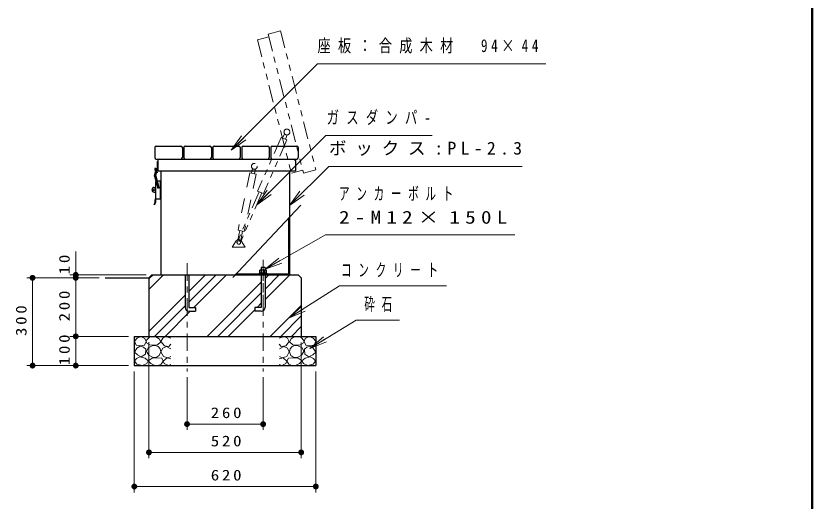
# Model space of a CAD drawing. Units: millimetres on the paper, scale 1:20. Extents: x -365 to 0, y 0 to 257.
# Drawn here: x -135.9 to 0, y 66.1 to 149 of the extents above; entities that cross this region are included whole.
import ezdxf

# ---------------------------------------------------------------- set-up
doc = ezdxf.new("R2010")
doc.units = ezdxf.units.MM
for name, pattern in [('USER1', [4.5, 2.5, -2]), ('USER2', [6, 3, -1, 1, -1]), ('USER3', [8, 3, -1, 1, -1, 1, -1])]:
    doc.linetypes.add(name, pattern=pattern)
doc.layers.add('LY_1', color=7, linetype='Continuous', lineweight=25)
doc.layers.add('LY_3', color=7, linetype='Continuous', lineweight=13)
doc.styles.add('ＭＳ ゴシック', font='')
doc.styles.get('ＭＳ ゴシック').set_extended_font_data('MS Gothic')

# ---------------------------------------------------------------- blocks, each defined once
blk = doc.blocks.new('filled_dot')
at = {"color": 0, "linetype": 'Continuous', "lineweight": -2, "const_width": 1.25}
blk.add_lwpolyline([(-0.625, 0, 1), (0.625, 0, 1)], format="xyb", close=True, dxfattribs=at)

msp = doc.modelspace()

# ---------------------------------------------------------------- linework, layer by layer
at = {"layer": 'LY_1', "linetype": 'USER3', "lineweight": 13}
for p, q in [((-90.756, 146.468), (-92.888, 145.926)), ((-92.888, 145.926), (-86.847, 122.182)), ((-90.756, 146.468), (-84.715, 122.725)), ((-92.765, 145.441), (-94.703, 144.948)), ((-94.703, 144.948), (-88.908, 122.174)), ((-90.669, 128.278), (-94.662, 119.11)), ((-89.66, 127.839), (-93.653, 118.671)), ((-89.66, 127.839), (-90.669, 128.278)), ((-90.067, 128.907), (-90.394, 128.158)), ((-89.609, 128.708), (-89.935, 127.958)), ((-86.97, 122.667), (-88.908, 122.174)), ((-84.715, 122.725), (-86.847, 122.182)), ((-94.387, 118.99), (-97.948, 110.815)), ((-93.928, 118.79), (-97.489, 110.615)), ((-93.653, 118.671), (-94.662, 119.11))]:
    msp.add_line(p, q, dxfattribs=at)
at = {"layer": 'LY_1', "lineweight": 13}
for p, q in [((-99.171, 126.1), (-97.404, 128.575)), ((-99.171, 126.1), (-97.05, 128.221)), ((-96.696, 127.867), (-99.171, 126.1)), ((-94.802, 116.785), (-93.034, 119.259)), ((-94.802, 116.785), (-92.681, 118.906)), ((-92.327, 118.552), (-94.802, 116.785)), ((-89.22, 116.616), (-87.452, 119.091)), ((-89.22, 116.616), (-87.099, 118.737)), ((-86.745, 118.384), (-89.22, 116.616)), ((-125.72, 104.289), (-125.72, 108.801)), ((-93.403, 105.753), (-91.043, 107.671)), ((-93.403, 105.753), (-90.796, 107.237)), ((-90.548, 106.802), (-93.403, 105.753)), ((-113.72, 104.789), (-126.72, 104.789)), ((-113.22, 104.102), (-112.501, 104.821)), ((-113.22, 102.306), (-110.716, 104.81)), ((-106.403, 100.143), (-101.757, 104.789)), ((-106.403, 101.939), (-103.553, 104.789)), ((-105.541, 99.209), (-99.961, 104.789)), ((-93.403, 100.571), (-89.185, 104.789)), ((-93.403, 102.367), (-90.981, 104.789)), ((-93.403, 104.163), (-92.777, 104.789)), ((-121.72, 104.289), (-134.095, 104.289)), ((-133.095, 89.289), (-133.095, 104.289)), ((-125.72, 94.289), (-125.72, 104.289)), ((-103.277, 94.289), (-94.038, 103.528)), ((-113.22, 95.122), (-107.037, 101.305)), ((-101.481, 94.289), (-94.038, 101.732)), ((-112.257, 94.289), (-107.037, 99.509)), ((-94.765, 99.209), (-94.038, 99.936)), ((-92.501, 94.289), (-87.22, 99.569)), ((-89.373, 97.412), (-87.104, 99.438)), ((-110.461, 94.289), (-106.173, 98.577)), ((-99.685, 94.289), (-95.153, 98.821)), ((-89.373, 97.412), (-86.837, 99.015)), ((-86.57, 98.593), (-89.373, 97.412)), ((-90.705, 94.289), (-87.22, 97.773)), ((-88.909, 94.289), (-87.22, 95.977)), ((-116.72, 94.289), (-126.72, 94.289)), ((-125.72, 89.289), (-125.72, 94.289)), ((-85.741, 92.216), (-83.44, 94.206)), ((-113.22, 93.289), (-113.22, 73.462)), ((-87.22, 93.247), (-87.22, 73.462)), ((-85.741, 92.216), (-83.18, 93.779)), ((-82.919, 93.352), (-85.741, 92.216)), ((-116.72, 89.289), (-134.095, 89.289)), ((-116.72, 89.289), (-126.72, 89.289)), ((-115.72, 88.289), (-115.72, 67.629)), ((-106.72, 87.289), (-106.72, 78.289)), ((-93.72, 87.289), (-93.72, 78.289)), ((-84.72, 88.289), (-84.72, 67.629)), ((-93.72, 79.289), (-106.72, 79.289)), ((-87.22, 74.462), (-113.22, 74.462)), ((-84.72, 68.629), (-115.72, 68.629))]:
    msp.add_line(p, q, dxfattribs=at)
at = {"layer": 'LY_1'}
for p, q in [((-112.22, 126.539), (-112.22, 124.839)), ((-111.97, 126.789), (-107.77, 126.789)), ((-107.52, 126.539), (-107.52, 124.839)), ((-107.27, 126.539), (-107.27, 124.839)), ((-107.02, 126.789), (-102.82, 126.789)), ((-102.57, 126.539), (-102.57, 124.839)), ((-102.32, 126.539), (-102.32, 124.839)), ((-102.07, 126.789), (-97.87, 126.789)), ((-97.62, 126.539), (-97.62, 124.839)), ((-97.37, 126.539), (-97.37, 124.839)), ((-97.12, 126.789), (-92.92, 126.789)), ((-92.67, 126.539), (-92.67, 124.839)), ((-92.42, 126.539), (-92.42, 124.839)), ((-92.17, 126.789), (-87.97, 126.789)), ((-87.72, 126.539), (-87.72, 124.839)), ((-111.97, 124.589), (-87.97, 124.589)), ((-111.82, 124.189), (-111.82, 122.739)), ((-111.72, 124.339), (-111.72, 122.589)), ((-88.22, 124.339), (-88.22, 122.589)), ((-112.27, 121.66), (-112.018, 122.859)), ((-112.22, 122.889), (-112.22, 122.839)), ((-112.064, 121.667), (-111.822, 122.818)), ((-112.02, 122.889), (-112.02, 122.839)), ((-111.839, 122.739), (-111.72, 122.739)), ((-111.72, 122.589), (-88.22, 122.589)), ((-111.22, 122.589), (-111.22, 104.789)), ((-89.22, 122.589), (-89.22, 104.789)), ((-112.27, 121.66), (-111.717, 119.662)), ((-112.064, 121.667), (-111.524, 119.715)), ((-112.32, 119.739), (-112.12, 119.739)), ((-112.12, 120.589), (-112.12, 117.789)), ((-111.835, 120.839), (-111.22, 120.839)), ((-111.32, 120.839), (-111.32, 117.789)), ((-112.32, 118.939), (-112.12, 118.939)), ((-112.12, 117.789), (-111.22, 117.789)), ((-112.237, 116.749), (-112.329, 116.789)), ((-98.928, 104.32), (-87.308, 116.689)), ((-89.38, 114.484), (-89.38, 104.949)), ((-94.038, 106.074), (-94.038, 105.574)), ((-93.403, 106.074), (-94.038, 106.074)), ((-93.403, 106.074), (-93.403, 105.574)), ((-113.22, 104.289), (-112.721, 104.789)), ((-112.72, 104.789), (-87.72, 104.789)), ((-107.038, 104.789), (-107.038, 99.209)), ((-106.403, 104.789), (-106.403, 99.209)), ((-98.337, 104.949), (-89.38, 104.949)), ((-94.32, 104.949), (-94.32, 105.074)), ((-93.12, 105.074), (-94.32, 105.074)), ((-94.32, 104.949), (-93.12, 104.949)), ((-93.172, 105.574), (-94.269, 105.574)), ((-94.269, 105.074), (-94.269, 105.574)), ((-94.038, 104.789), (-94.038, 99.209)), ((-93.994, 105.074), (-93.994, 105.574)), ((-93.72, 105.559), (-93.72, 105.109)), ((-93.446, 105.074), (-93.446, 105.574)), ((-93.403, 104.789), (-93.403, 99.209)), ((-93.172, 105.074), (-93.172, 105.574)), ((-93.12, 104.949), (-93.12, 105.074)), ((-87.72, 104.789), (-87.22, 104.289)), ((-120.72, 104.289), (-113.22, 104.289)), ((-113.22, 104.289), (-113.22, 94.289)), ((-87.22, 104.289), (-87.22, 94.247)), ((-106.403, 99.209), (-105.288, 99.209)), ((-106.403, 98.574), (-105.288, 98.574)), ((-105.288, 99.209), (-105.288, 98.574)), ((-95.153, 99.209), (-95.153, 98.574)), ((-94.038, 99.209), (-95.153, 99.209)), ((-94.038, 98.574), (-95.153, 98.574)), ((-115.72, 94.289), (-84.72, 94.289)), ((-115.72, 94.289), (-115.72, 89.289)), ((-84.72, 94.289), (-84.72, 89.289)), ((-115.72, 89.289), (-84.72, 89.289))]:
    msp.add_line(p, q, dxfattribs=at)
at = {"layer": 'LY_1', "linetype": 'USER1', "lineweight": 13}
for p, q in [((-95.551, 122.973), (-95.715, 122.173)), ((-95.061, 122.872), (-95.225, 122.072)), ((-96.008, 122.233), (-98.018, 112.437)), ((-94.931, 122.012), (-96.94, 112.216)), ((-94.931, 122.012), (-96.008, 122.233)), ((-97.724, 112.377), (-98.049, 110.792)), ((-96.941, 112.216), (-98.018, 112.437)), ((-97.234, 112.276), (-97.559, 110.692)), ((-98.986, 109.518), (-98.314, 110.584)), ((-96.797, 109.518), (-97.468, 110.584)), ((-98.986, 109.518), (-96.797, 109.518))]:
    msp.add_line(p, q, dxfattribs=at)
at = {"layer": 'LY_1', "linetype": 'USER2', "lineweight": 13}
for p, q in [((-106.72, 106.789), (-106.72, 88.289)), ((-93.72, 107.384), (-93.72, 97.731)), ((-93.72, 106.789), (-93.72, 88.289))]:
    msp.add_line(p, q, dxfattribs=at)
at = {"layer": 'LY_1', "lineweight": 13}
for points in [[(-99.171, 126.1), (-84.443, 140.828), (-45.431, 140.828)], [(-94.802, 116.785), (-82.993, 128.594), (-64.871, 128.594)], [(-89.22, 116.616), (-82.504, 123.332), (-49.487, 123.332)], [(-93.403, 105.753), (-83.102, 111.617), (-50.765, 111.617)], [(-89.373, 97.412), (-80.671, 102.915), (-62.415, 102.915)], [(-85.741, 92.216), (-77.855, 97.028), (-70.448, 97.028)], [(-109.47, 93.954), (-110.326, 94.271), (-110.864, 94.001), (-111.181, 93.399), (-110.595, 92.639), (-109.819, 92.575), (-109.47, 92.971)], [(-90.97, 93.954), (-90.115, 94.271), (-89.576, 94.001), (-89.259, 93.399), (-89.845, 92.639), (-90.622, 92.575), (-90.97, 92.971)], [(-109.486, 92.148), (-110.246, 92.544), (-110.88, 92.29), (-111.181, 91.641), (-110.738, 90.864), (-109.977, 90.627), (-109.486, 90.833)], [(-90.954, 92.148), (-90.194, 92.544), (-89.56, 92.29), (-89.259, 91.641), (-89.703, 90.864), (-90.463, 90.627), (-90.954, 90.833)], [(-109.47, 90.421), (-110.136, 90.627), (-110.785, 90.072), (-110.611, 89.676), (-109.882, 89.312), (-109.47, 89.47)], [(-90.97, 90.421), (-90.305, 90.627), (-89.655, 90.072), (-89.83, 89.676), (-90.558, 89.312), (-90.97, 89.47)]]:
    msp.add_lwpolyline(points, dxfattribs=at)
for points in [[(-114.598, 94.259), (-115.231, 93.958), (-115.707, 93.483), (-115.406, 92.785), (-114.677, 92.643), (-113.98, 92.801), (-113.726, 93.387), (-113.917, 93.894)], [(-112.627, 94.263), (-113.154, 94.128), (-113.735, 93.493), (-113.505, 93.074), (-113.048, 92.837), (-112.532, 92.763), (-111.789, 92.831), (-111.221, 93.371), (-111.505, 93.871), (-112.038, 94.182)], [(-87.814, 94.263), (-87.287, 94.128), (-86.706, 93.493), (-86.935, 93.074), (-87.393, 92.837), (-87.908, 92.763), (-88.652, 92.831), (-89.219, 93.371), (-88.936, 93.871), (-88.402, 94.182)], [(-85.843, 94.259), (-85.209, 93.958), (-84.734, 93.483), (-85.035, 92.785), (-85.763, 92.643), (-86.46, 92.801), (-86.714, 93.387), (-86.524, 93.894)], [(-114.725, 92.611), (-115.263, 92.263), (-115.707, 91.581), (-115.2, 91.122), (-114.534, 90.805), (-113.837, 91.249), (-113.758, 92.088), (-114.166, 92.451)], [(-113.262, 91.047), (-112.64, 90.702), (-111.964, 90.655), (-111.451, 91.016), (-111.208, 91.614), (-111.319, 92.152), (-111.667, 92.561), (-112.133, 92.725), (-112.667, 92.669), (-113.357, 92.3), (-113.654, 91.723)], [(-87.179, 91.047), (-87.8, 90.702), (-88.476, 90.655), (-88.989, 91.016), (-89.233, 91.614), (-89.121, 92.152), (-88.773, 92.561), (-88.307, 92.725), (-87.773, 92.669), (-87.083, 92.3), (-86.787, 91.723)], [(-85.716, 92.611), (-85.177, 92.263), (-84.734, 91.581), (-85.241, 91.122), (-85.906, 90.805), (-86.603, 91.249), (-86.682, 92.088), (-86.274, 92.451)], [(-114.765, 90.815), (-115.334, 90.495), (-115.672, 90.073), (-115.269, 89.507), (-114.326, 89.304), (-113.61, 89.623), (-113.337, 90.128), (-113.876, 90.583)], [(-111.91, 90.607), (-112.694, 90.567), (-113.356, 90.094), (-112.924, 89.634), (-112.235, 89.323), (-111.67, 89.315), (-111.126, 89.54), (-110.789, 90.067), (-111.045, 90.553)], [(-88.53, 90.607), (-87.746, 90.567), (-87.084, 90.094), (-87.517, 89.634), (-88.206, 89.323), (-88.771, 89.315), (-89.314, 89.54), (-89.652, 90.067), (-89.395, 90.553)], [(-85.675, 90.815), (-85.106, 90.495), (-84.768, 90.073), (-85.172, 89.507), (-86.114, 89.304), (-86.83, 89.623), (-87.103, 90.128), (-86.564, 90.583)]]:
    msp.add_lwpolyline(points, close=True, dxfattribs=at)
at = {"layer": 'LY_1', "linetype": 'USER3', "lineweight": 13}
msp.add_circle((-89.665, 129.204), 0.5, dxfattribs=at)
at = {"layer": 'LY_1', "linetype": 'USER1', "lineweight": 13}
msp.add_circle((-95.22, 123.339), 0.5, dxfattribs=at)
at = {"layer": 'LY_1'}
for centre, radius in [((-111.62, 119.689), 0.1), ((-112.32, 119.339), 0.175)]:
    msp.add_circle(centre, radius, dxfattribs=at)
at = {"layer": 'LY_1', "linetype": 'USER2', "lineweight": 13}
msp.add_circle((-97.891, 110.318), 0.3, dxfattribs=at)
at = {"layer": 'LY_1'}
for centre, radius, start, end in [((-111.97, 126.539), 0.25, 90, 180), ((-107.77, 126.539), 0.25, 0, 90), ((-107.02, 126.539), 0.25, 90, 180), ((-102.82, 126.539), 0.25, 0, 90), ((-102.07, 126.539), 0.25, 90, 180), ((-97.87, 126.539), 0.25, 0, 90), ((-97.12, 126.539), 0.25, 90, 180), ((-92.92, 126.539), 0.25, 0, 90), ((-92.409, 126.777), 0.0115, 90, 180), ((-92.17, 126.539), 0.25, 90, 180), ((-87.97, 126.539), 0.25, 0, 90), ((-111.97, 124.839), 0.25, 180, 270), ((-111.47, 124.339), 0.25, 90, 180), ((-107.77, 124.839), 0.25, 270, 0), ((-107.02, 124.839), 0.25, 180, 270), ((-102.82, 124.839), 0.25, 270, 0), ((-102.07, 124.839), 0.25, 180, 270), ((-97.87, 124.839), 0.25, 270, 0), ((-97.12, 124.839), 0.25, 180, 270), ((-92.92, 124.839), 0.25, 270, 0), ((-92.17, 124.839), 0.25, 180, 270), ((-88.47, 124.339), 0.25, 0, 90), ((-87.97, 124.839), 0.25, 270, 0), ((-112.12, 122.889), 0.1, 0, 180), ((-111.72, 122.839), 0.5, 179.99999, 221.8636), ((-111.92, 122.839), 0.1, 348.12258, 168.12258), ((-111.72, 122.839), 0.5, 247.08598, 270), ((-112.32, 119.339), 0.4, 90, 270), ((-111.87, 120.589), 0.25, 128.90056, 180), ((-114.62, 117.789), 2.5, 336.42182, 0), ((-114.62, 117.789), 2.6, 336.42182, 0), ((-106.403, 99.209), 0.635, 180, 270), ((-94.038, 99.209), 0.635, 270, 0)]:
    msp.add_arc(centre, radius, start, end, dxfattribs=at)
at = {"layer": 'LY_1', "linetype": 'USER1', "lineweight": 13}
msp.add_arc((-97.891, 110.318), 0.5, 32.19067, 147.80934, dxfattribs=at)
at = {"layer": 'LY_3', "lineweight": 50}
msp.add_line((0, 0), (0, 257), dxfattribs=at)

# ---------------------------------------------------------------- block references
at = {"layer": 'LY_1', "lineweight": 13, "xscale": 0.4, "yscale": 0.4}
for p, rotation in [((-133.095, 104.289), 270), ((-125.72, 104.789), 270), ((-125.72, 104.289), 90), ((-125.72, 104.289), 270), ((-125.72, 94.289), 270), ((-133.095, 89.289), 90), ((-125.72, 89.289), 90), ((-93.72, 79.289), 180), ((-87.22, 74.462), 180), ((-84.72, 68.629), 180)]:
    msp.add_blockref('filled_dot', p, dxfattribs=dict(at, rotation=rotation))
for p in [(-106.72, 79.289), (-113.22, 74.462), (-115.72, 68.629)]:
    msp.add_blockref('filled_dot', p, dxfattribs=at)

# ---------------------------------------------------------------- texts
at = {"layer": 'LY_1', "style": 'ＭＳ ゴシック'}
for s, insert, char_height, attachment_point in [('\\T1.55;\\W0.75;座板：合成木材\u300094×44', (-84.431, 143.828), 2.199, 4), ('\\T1.59;\\W0.7;ガスダンパ-', (-82.871, 131.594), 2.199, 4), ('\\T1.5;ボックス:PL-2.3', (-82.487, 126.332), 2.199, 4), ('\\T1.64;\\W0.6;アンカーボルト', (-80.765, 118.617), 2.199, 4), ('\\T1.5;\\W1.2;2-M12×150L', (-80.765, 114.617), 2.199, 4), ('\\T1.64;\\W0.6;コンクリート', (-80.415, 105.565), 2.199, 4), ('\\T1.64;\\W0.6;砕石', (-76.448, 99.678), 2.199, 4), ('\\T1.33;\\W1.15;260', (-99.805, 80.289), 1.833, 8), ('\\T1.33;\\W1.15;520', (-99.805, 75.462), 1.833, 8), ('\\T1.33;\\W1.15;620', (-99.805, 69.629), 1.833, 8)]:
    msp.add_mtext(s, dxfattribs=dict(at, insert=insert, char_height=char_height, attachment_point=attachment_point))
at = {"layer": 'LY_1', "char_height": 1.833, "attachment_point": 8, "rotation": 90, "style": 'ＭＳ ゴシック'}
for s, insert in [('\\T1.34;\\W1.15;10', (-126.72, 106.801)), ('\\T1.33;\\W1.15;200', (-126.72, 99.705)), ('\\T1.33;\\W1.15;300', (-134.095, 97.205)), ('\\T1.33;\\W1.15;100', (-126.72, 92.217))]:
    msp.add_mtext(s, dxfattribs=dict(at, insert=insert))

doc.saveas('drawing.dxf')
